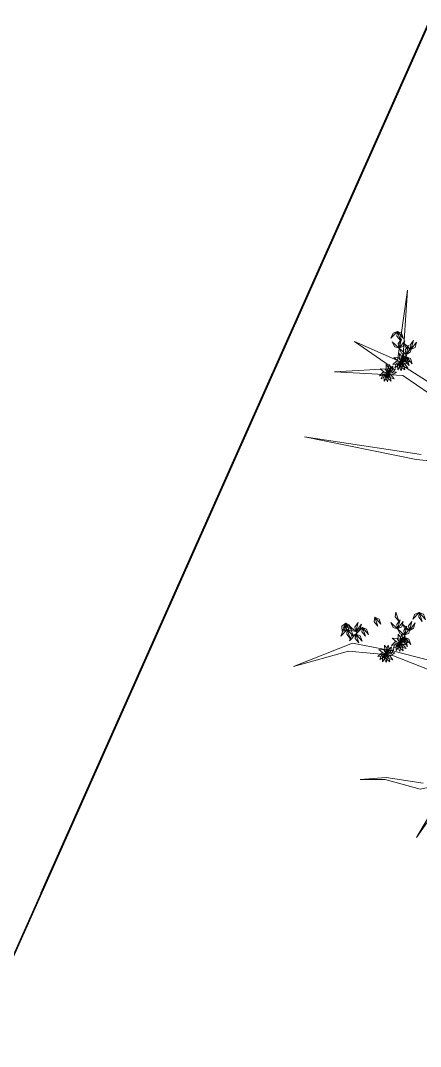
# Model space of a CAD drawing. Header units: inches. Extents: x 4350 to 28384, y -6772 to 993.
# Drawn here: x 7792 to 8049, y 333 to 993 of the extents above; entities that cross this region are included whole.
import ezdxf

# ---------------------------------------------------------------- set-up
doc = ezdxf.new("R2010")
doc.units = ezdxf.units.IN
doc.header["$MEASUREMENT"] = 0
doc.layers.add('nascosti', color=1, linetype='Continuous')

msp = doc.modelspace()

# ---------------------------------------------------------------- linework, layer by layer
at = {"layer": 'nascosti'}
msp.add_line((7805.09, 431.73), (8054.84, 992.92), dxfattribs=at)
for points in [[(7241.67, -834.3), (9068.89, -1647.48), (9882.06, 179.75), (8054.84, 992.92)], [(7241.8, -834), (9068.89, -1647.48), (9882.36, 179.62), (8055.27, 993.09)]]:
    msp.add_lwpolyline(points, close=True, dxfattribs=at)
at = {"layer": 'nascosti', "linetype": 'Continuous', "lineweight": 0}
for points in [[(8092.54, 735.9), (8037.6, 771.15), (8040.64, 819.52), (8034.37, 774.37), (8006.59, 786.51), (8031.81, 769.2), (7993.77, 767.12), (8037.63, 764.71), (8064.13, 746.75)], [(8049.43, 713.81), (7974.59, 725.13), (8046.22, 710.58), (8090.72, 706.23)], [(8066.06, 578.47), (8031.86, 587.37), (8005.4, 592.43), (7967.42, 577.45), (8002.84, 587.26), (8030.58, 584.78), (8062.86, 572.01)], [(8050.88, 502.33), (8027.01, 506.11), (8010.25, 504.75), (8026.37, 504.82), (8048.96, 498.45), (8067, 502.39), (8046.5, 467.5), (8074.07, 506.93)]]:
    msp.add_lwpolyline(points, dxfattribs=at)
at = {"layer": 'nascosti', "lineweight": 0}
for points in [[(8034.18, 792.97), (8031.39, 791.97), (8030.01, 788.66), (8034.18, 792.97)], [(8034.18, 792.97), (8033.79, 790.03), (8036.11, 787.29), (8034.18, 792.97)], [(8034.18, 792.97), (8036.92, 791.83), (8038.12, 788.45), (8034.18, 792.97)], [(8035.34, 782.3), (8032.49, 783.1), (8030.89, 786.32), (8035.34, 782.3)], [(8035.34, 782.3), (8034.75, 785.2), (8036.88, 788.09), (8035.34, 782.3)], [(8035.34, 782.3), (8037.99, 783.62), (8038.97, 787.07), (8035.34, 782.3)], [(8042.93, 781.32), (8042.35, 784.23), (8044.48, 787.12), (8042.93, 781.32)], [(8042.93, 781.32), (8045.59, 782.65), (8046.56, 786.1), (8042.93, 781.32)], [(8039.79, 778.28), (8036.94, 779.08), (8035.34, 782.3), (8039.79, 778.28)], [(8042.93, 781.32), (8040.08, 782.13), (8038.48, 785.34), (8042.93, 781.32)], [(8039.79, 778.28), (8039.21, 781.18), (8041.33, 784.07), (8039.79, 778.28)], [(8039.79, 778.28), (8042.45, 779.6), (8043.42, 783.05), (8039.79, 778.28)], [(8031.38, 771.68), (8034.75, 772.15), (8036.71, 773.37), (8033.67, 773.88), (8031.38, 771.68)], [(8031.89, 776.21), (8034.5, 774.02), (8036.72, 773.37), (8035.06, 775.98), (8031.89, 776.21)], [(8032.53, 769.65), (8035.42, 771.46), (8036.71, 773.37), (8033.72, 772.6), (8032.53, 769.65)], [(8034.4, 768.27), (8036.31, 771.09), (8036.71, 773.36), (8034.3, 771.45), (8034.4, 768.27)], [(8036.68, 767.76), (8037.27, 771.12), (8036.72, 773.36), (8035.29, 770.63), (8036.68, 767.76)], [(8035.6, 778.86), (8035.72, 775.45), (8036.72, 773.38), (8037.55, 776.35), (8035.6, 778.86)], [(8039.84, 776.71), (8037.05, 775.71), (8035.67, 772.4), (8039.84, 776.71)], [(8038.96, 768.23), (8038.13, 771.54), (8036.72, 773.36), (8036.53, 770.28), (8038.96, 768.23)], [(8037.93, 778.84), (8036.65, 775.68), (8036.73, 773.37), (8038.69, 775.75), (8037.93, 778.84)], [(8040.86, 769.58), (8038.76, 772.27), (8036.72, 773.36), (8037.8, 770.47), (8040.86, 769.58)], [(8040.05, 777.87), (8037.6, 775.51), (8036.73, 773.37), (8039.49, 774.74), (8040.05, 777.87)], [(8041.6, 776.13), (8038.4, 774.96), (8036.73, 773.37), (8039.81, 773.5), (8041.6, 776.13)], [(8042.3, 773.91), (8038.9, 774.15), (8036.73, 773.36), (8039.6, 772.23), (8042.3, 773.91)], [(8039.84, 776.71), (8039.45, 773.77), (8041.77, 771.03), (8039.84, 776.71)], [(8039.84, 776.71), (8042.58, 775.57), (8043.79, 772.19), (8039.84, 776.71)], [(8022.67, 764.54), (8026.04, 765.02), (8028, 766.23), (8024.96, 766.75), (8022.67, 764.54)], [(8023.18, 769.07), (8025.79, 766.88), (8028, 766.24), (8026.35, 768.84), (8023.18, 769.07)], [(8023.81, 762.51), (8026.7, 764.32), (8028, 766.23), (8025.01, 765.46), (8023.81, 762.51)], [(8025.69, 761.13), (8027.59, 763.95), (8028, 766.22), (8025.59, 764.31), (8025.69, 761.13)], [(8027.96, 760.63), (8028.56, 763.98), (8028.01, 766.22), (8026.58, 763.49), (8027.96, 760.63)], [(8026.89, 771.72), (8027.01, 768.32), (8028.01, 766.24), (8028.84, 769.21), (8026.89, 771.72)], [(8030.25, 761.09), (8029.42, 764.4), (8028.01, 766.22), (8027.82, 763.14), (8030.25, 761.09)], [(8029.22, 771.7), (8027.94, 768.54), (8028.02, 766.24), (8029.98, 768.61), (8029.22, 771.7)], [(8032.14, 762.45), (8030.05, 765.13), (8028.01, 766.22), (8029.09, 763.33), (8032.14, 762.45)], [(8031.34, 770.74), (8028.89, 768.37), (8028.02, 766.23), (8030.78, 767.61), (8031.34, 770.74)], [(8032.89, 768.99), (8029.68, 767.83), (8028.02, 766.23), (8031.1, 766.36), (8032.89, 768.99)], [(8033.59, 766.77), (8030.19, 767.01), (8028.02, 766.23), (8030.89, 765.09), (8033.59, 766.77)], [(8019.68, 609.1), (8019.29, 606.16), (8021.61, 603.42), (8019.68, 609.1)], [(8019.68, 609.1), (8022.42, 607.96), (8023.63, 604.58), (8019.68, 609.1)], [(8033.24, 612.34), (8032.85, 609.4), (8035.16, 606.66), (8033.24, 612.34)], [(8034.39, 601.67), (8033.81, 604.57), (8035.94, 607.46), (8034.39, 601.67)], [(8048.32, 612.15), (8045.53, 611.16), (8044.15, 607.85), (8048.32, 612.15)], [(8048.32, 612.15), (8047.93, 609.21), (8050.25, 606.47), (8048.32, 612.15)], [(8048.32, 612.15), (8051.06, 611.01), (8052.26, 607.63), (8048.32, 612.15)], [(8002.01, 601.23), (7999.22, 600.23), (7997.84, 596.92), (8002.01, 601.23)], [(7998.67, 600.24), (8000.57, 603.06), (8000.98, 605.33), (7998.57, 603.42), (7998.67, 600.24)], [(8000.94, 599.74), (8001.54, 603.09), (8000.99, 605.33), (7999.56, 602.6), (8000.94, 599.74)], [(8003.23, 600.2), (8002.4, 603.51), (8000.99, 605.33), (8000.8, 602.25), (8003.23, 600.2)], [(8005.12, 601.56), (8003.03, 604.24), (8000.99, 605.33), (8002.07, 602.44), (8005.12, 601.56)], [(8002.01, 601.23), (8001.62, 598.29), (8003.94, 595.55), (8002.01, 601.23)], [(8002.01, 601.23), (8004.75, 600.09), (8005.95, 596.71), (8002.01, 601.23)], [(8007.47, 599.9), (8004.62, 600.71), (8003.02, 603.92), (8007.47, 599.9)], [(8007.47, 599.9), (8006.89, 602.81), (8009.02, 605.7), (8007.47, 599.9)], [(8007.47, 599.9), (8010.13, 601.22), (8011.1, 604.68), (8007.47, 599.9)], [(8011.7, 602.64), (8008.91, 601.65), (8007.53, 598.34), (8011.7, 602.64)], [(8011.7, 602.64), (8011.31, 599.71), (8013.63, 596.96), (8011.7, 602.64)], [(8011.7, 602.64), (8014.44, 601.5), (8015.64, 598.12), (8011.7, 602.64)], [(8034.39, 601.67), (8031.54, 602.48), (8029.94, 605.69), (8034.39, 601.67)], [(8034.39, 601.67), (8037.05, 602.99), (8038.02, 606.44), (8034.39, 601.67)], [(8038.85, 597.65), (8035.99, 598.46), (8034.39, 601.67), (8038.85, 597.65)], [(8041.99, 600.7), (8039.14, 601.5), (8037.54, 604.72), (8041.99, 600.7)], [(8038.85, 597.65), (8038.26, 600.56), (8040.39, 603.45), (8038.85, 597.65)], [(8038.85, 597.65), (8041.5, 598.97), (8042.48, 602.42), (8038.85, 597.65)], [(8041.99, 600.7), (8041.4, 603.6), (8043.53, 606.49), (8041.99, 600.7)], [(8041.99, 600.7), (8044.64, 602.02), (8045.62, 605.47), (8041.99, 600.7)], [(8007.53, 598.34), (8004.73, 597.34), (8003.35, 594.03), (8007.53, 598.34)], [(8007.53, 598.34), (8007.14, 595.4), (8009.45, 592.66), (8007.53, 598.34)], [(8007.53, 598.34), (8010.26, 597.2), (8011.47, 593.82), (8007.53, 598.34)], [(8030.94, 595.58), (8033.56, 593.39), (8035.77, 592.75), (8034.12, 595.35), (8030.94, 595.58)], [(8034.65, 598.23), (8034.77, 594.82), (8035.78, 592.75), (8036.61, 595.72), (8034.65, 598.23)], [(8038.9, 596.08), (8036.11, 595.09), (8034.72, 591.78), (8038.9, 596.08)], [(8036.99, 598.21), (8035.71, 595.05), (8035.78, 592.75), (8037.75, 595.12), (8036.99, 598.21)], [(8039.11, 597.25), (8036.65, 594.88), (8035.78, 592.74), (8038.55, 594.11), (8039.11, 597.25)], [(8040.65, 595.5), (8037.45, 594.34), (8035.78, 592.74), (8038.87, 592.87), (8040.65, 595.5)], [(8038.9, 596.08), (8038.51, 593.14), (8040.82, 590.4), (8038.9, 596.08)], [(8038.9, 596.08), (8041.63, 594.94), (8042.84, 591.56), (8038.9, 596.08)], [(8022.23, 588.44), (8024.84, 586.25), (8027.06, 585.61), (8025.41, 588.21), (8022.23, 588.44)], [(8025.94, 591.09), (8026.06, 587.69), (8027.07, 585.61), (8027.9, 588.58), (8025.94, 591.09)], [(8028.27, 591.08), (8027, 587.91), (8027.07, 585.61), (8029.04, 587.99), (8028.27, 591.08)], [(8030.39, 590.11), (8027.94, 587.74), (8027.07, 585.61), (8029.83, 586.98), (8030.39, 590.11)], [(8031.94, 588.37), (8028.74, 587.2), (8027.07, 585.6), (8030.15, 585.73), (8031.94, 588.37)], [(8030.43, 591.05), (8033.81, 591.53), (8035.77, 592.74), (8032.73, 593.26), (8030.43, 591.05)], [(8031.58, 589.02), (8034.47, 590.83), (8035.77, 592.74), (8032.78, 591.97), (8031.58, 589.02)], [(8033.45, 587.64), (8035.36, 590.46), (8035.77, 592.73), (8033.35, 590.82), (8033.45, 587.64)], [(8035.73, 587.13), (8036.32, 590.49), (8035.77, 592.73), (8034.34, 590), (8035.73, 587.13)], [(8038.01, 587.6), (8037.19, 590.91), (8035.77, 592.73), (8035.58, 589.65), (8038.01, 587.6)], [(8041.35, 593.28), (8037.95, 593.52), (8035.78, 592.74), (8038.65, 591.6), (8041.35, 593.28)], [(8039.91, 588.96), (8037.81, 591.64), (8035.78, 592.73), (8036.85, 589.84), (8039.91, 588.96)], [(8021.72, 583.91), (8025.09, 584.39), (8027.05, 585.6), (8024.01, 586.12), (8021.72, 583.91)], [(8022.87, 581.89), (8025.76, 583.69), (8027.05, 585.6), (8024.07, 584.83), (8022.87, 581.89)], [(8024.74, 580.5), (8026.65, 583.33), (8027.06, 585.6), (8024.64, 583.68), (8024.74, 580.5)], [(8027.02, 580), (8027.61, 583.35), (8027.06, 585.59), (8025.63, 582.86), (8027.02, 580)], [(8029.3, 580.46), (8028.48, 583.77), (8027.06, 585.59), (8026.87, 582.51), (8029.3, 580.46)], [(8032.64, 586.14), (8029.24, 586.38), (8027.07, 585.6), (8029.94, 584.46), (8032.64, 586.14)], [(8031.2, 581.82), (8029.1, 584.5), (8027.07, 585.59), (8028.14, 582.7), (8031.2, 581.82)]]:
    msp.add_lwpolyline(points, dxfattribs=at)

doc.saveas('drawing.dxf')
